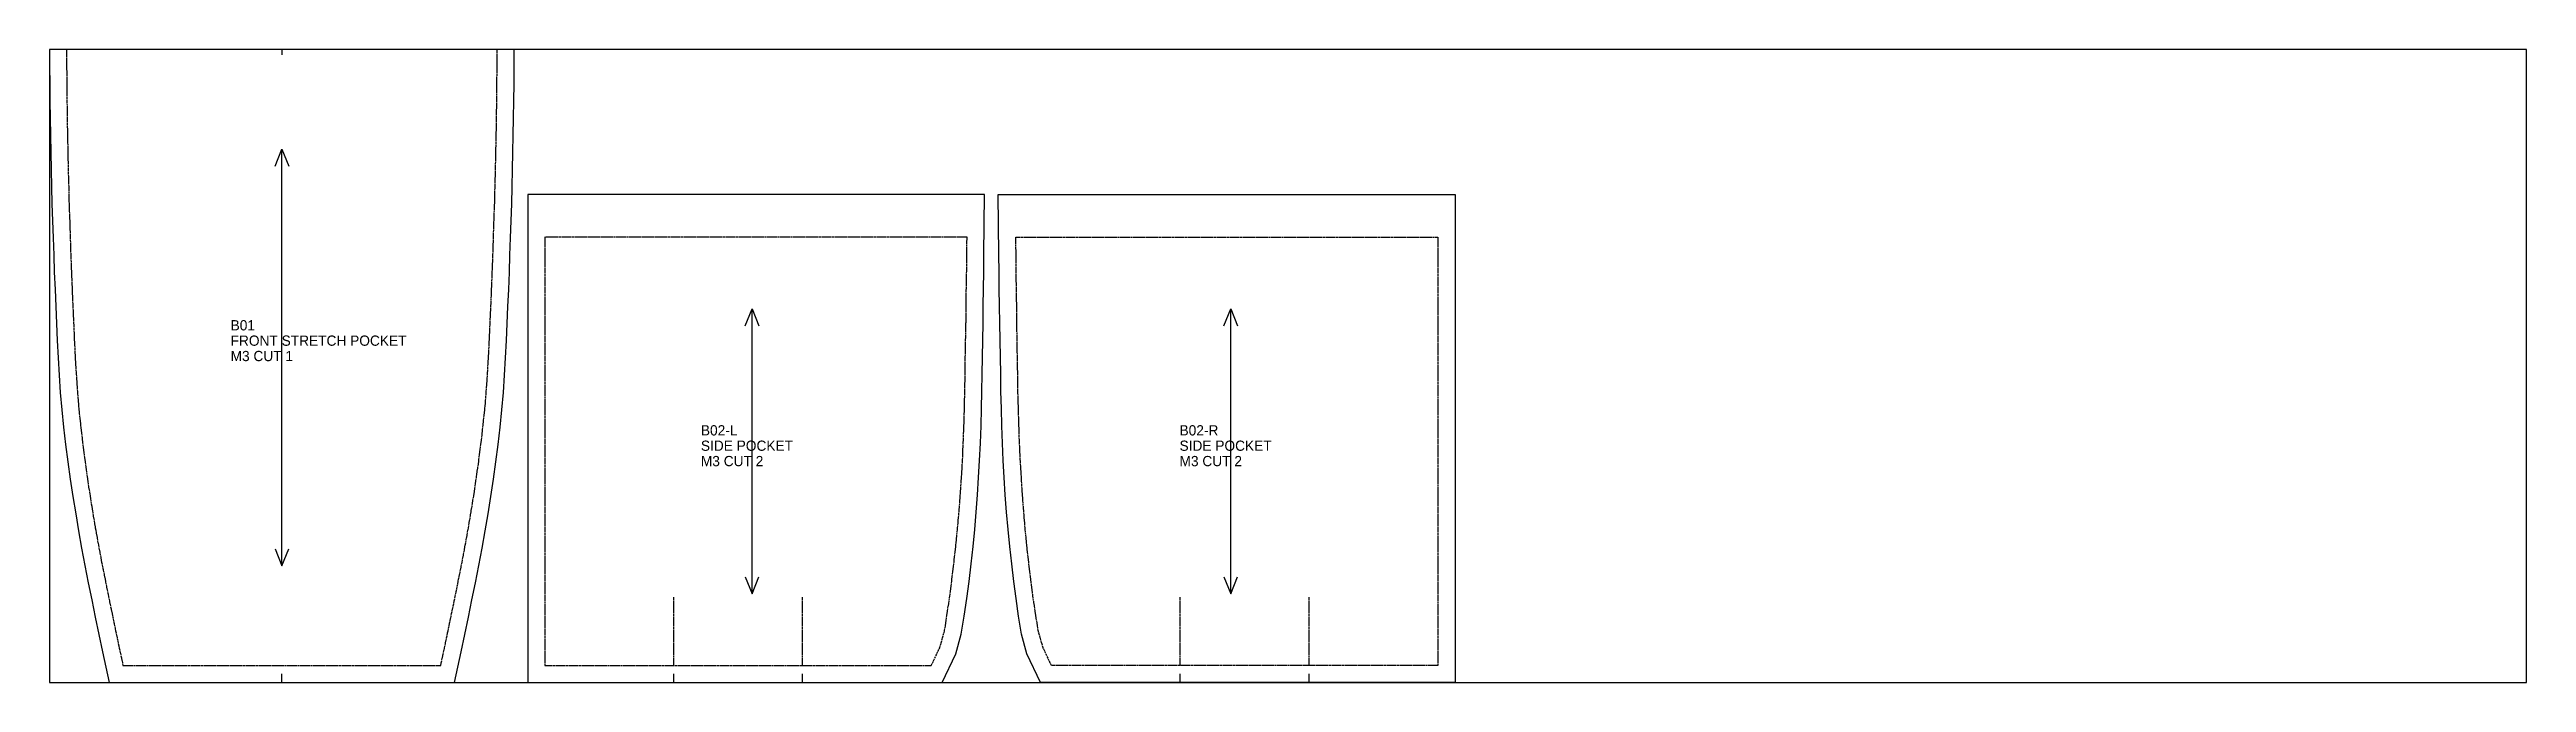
# Model space of a CAD drawing. Header units: millimetres. Extents: x 0 to 1450, y 0 to 371.
import ezdxf

# ---------------------------------------------------------------- set-up
doc = ezdxf.new("R2010")
doc.units = ezdxf.units.MM
doc.linetypes.add('DASHED', pattern=[1.524, 1.27, -0.254])
for name, color, linetype in [('CUT', 7, 'CONTINUOUS'), ('GRAIN', 5, 'CONTINUOUS'), ('MARK', 4, 'DASHED'), ('NOTCH', 3, 'CONTINUOUS'), ('SEW', 1, 'DASHED'), ('TEXT', 2, 'CONTINUOUS')]:
    doc.layers.add(name, color=color, linetype=linetype)

msp = doc.modelspace()

# ---------------------------------------------------------------- linework, layer by layer
at = {"layer": 'CUT'}
for points in [[(34.9, 0), (237.1, 0), (241, 18), (243.1, 28.1), (245.2, 38.2), (247.3, 48.3), (249.3, 58.4), (251.3, 68.5), (253.2, 78.6), (255, 88.7), (256.7, 98.8), (258.4, 108.9), (259.9, 119.1), (261.3, 129.2), (262.6, 139.3), (263.8, 149.4), (264.8, 159.6), (265.7, 169.7), (266.4, 179.9), (267, 190), (267.5, 200.1), (267.9, 210.1), (268.3, 220.1), (268.8, 230.1), (269.2, 240.1), (269.5, 250.1), (269.9, 260.2), (270.2, 270.2), (270.6, 280.2), (270.8, 290.2), (271.1, 300.3), (271.3, 310.3), (271.5, 320.3), (271.7, 330.4), (271.8, 340.4), (271.9, 350.4), (272, 360.5), (272, 370.5), (0, 370.5), (0, 360.5), (0.1, 350.4), (0.2, 340.4), (0.3, 330.4), (0.5, 320.3), (0.7, 310.3), (0.9, 300.3), (1.2, 290.2), (1.4, 280.2), (1.8, 270.2), (2.1, 260.2), (2.5, 250.1), (2.8, 240.1), (3.2, 230.1), (3.7, 220.1), (4.1, 210.1), (4.5, 200.1), (5, 190), (5.6, 179.9), (6.3, 169.7), (7.2, 159.6), (8.2, 149.4), (9.4, 139.3), (10.7, 129.2), (12.1, 119.1), (13.6, 108.9), (15.3, 98.8), (17, 88.7), (18.8, 78.6), (20.7, 68.5), (22.7, 58.4), (24.7, 48.3), (26.8, 38.2), (28.9, 28.1), (31, 18)], [(280, 0), (522.6, 0), (530.5, 16.8), (533.7, 28.2), (535.4, 38.9), (536.9, 49.1), (538.3, 59.2), (539.5, 69.4), (540.6, 79.5), (541.6, 89.6), (542.4, 99.7), (543.2, 109.8), (543.9, 119.9), (544.4, 130), (544.9, 140.1), (545.3, 150.2), (545.6, 160.3), (545.8, 170.4), (546, 180.4), (546.1, 190.4), (546.3, 200.4), (546.5, 210.4), (546.6, 220.4), (546.7, 230.4), (546.9, 240.4), (547, 250.4), (547.4, 285.6), (280, 285.6), (280, 250.6), (280, 240.6), (280, 230.6), (280, 220.6), (280, 210.6), (280, 200.6), (280, 190.6), (280, 180.6), (280, 170.5), (280, 160.5), (280, 150.5), (280, 140.5), (280, 130.5), (280, 120.5), (280, 110.5), (280, 100.5), (280, 90.5), (280, 80.5), (280, 70.5), (280, 60.5), (280, 50.5), (280, 40.4), (280, 30.4), (280, 20.3)], [(822.8, 0), (580.2, 0), (572.2, 16.8), (569, 28.2), (567.3, 38.9), (565.8, 49.1), (564.5, 59.2), (563.3, 69.4), (562.2, 79.5), (561.2, 89.6), (560.3, 99.7), (559.5, 109.8), (558.9, 119.9), (558.3, 130), (557.8, 140.1), (557.5, 150.2), (557.2, 160.3), (556.9, 170.4), (556.8, 180.4), (556.6, 190.4), (556.5, 200.4), (556.3, 210.4), (556.2, 220.4), (556, 230.4), (555.9, 240.4), (555.8, 250.4), (555.4, 285.6), (822.8, 285.6), (822.8, 250.6), (822.8, 240.6), (822.8, 230.6), (822.8, 220.6), (822.8, 210.6), (822.8, 200.6), (822.8, 190.6), (822.8, 180.6), (822.8, 170.5), (822.8, 160.5), (822.8, 150.5), (822.8, 140.5), (822.8, 130.5), (822.8, 120.5), (822.8, 110.5), (822.8, 100.5), (822.8, 90.5), (822.8, 80.5), (822.8, 70.5), (822.8, 60.5), (822.8, 50.5), (822.8, 40.4), (822.8, 30.4), (822.8, 20.3)]]:
    msp.add_lwpolyline(points, close=True, dxfattribs=at)
at = {"layer": 'GRAIN'}
for p, q in [((136, 68.3), (136, 312.2)), ((411.3, 51.8), (411.3, 218.8)), ((691.5, 51.8), (691.5, 218.8))]:
    msp.add_line(p, q, dxfattribs=at)
for points in [[(132, 302.2), (136, 312.2), (140, 302.2)], [(407.3, 208.8), (411.3, 218.8), (415.3, 208.8)], [(687.5, 208.8), (691.5, 218.8), (695.5, 208.8)], [(132, 78.3), (136, 68.3), (140, 78.3)], [(407.3, 61.8), (411.3, 51.8), (415.3, 61.8)], [(687.5, 61.8), (691.5, 51.8), (695.5, 61.8)]]:
    msp.add_lwpolyline(points, dxfattribs=at)
at = {"layer": 'MARK'}
for points in [[(365.4, 10), (365.4, 50)], [(440.8, 10), (440.8, 50)], [(661.9, 10), (661.9, 50)], [(737.3, 10), (737.3, 50)]]:
    msp.add_lwpolyline(points, dxfattribs=at)
at = {"layer": 'NOTCH'}
for p, q in [((136, 370.5), (136, 367.5)), ((136, 0), (136, 5)), ((365.4, 0), (365.4, 5)), ((440.8, 0), (440.8, 5)), ((661.9, 0), (661.9, 5)), ((737.3, 0), (737.3, 5))]:
    msp.add_line(p, q, dxfattribs=at)
at = {"layer": 'SEW'}
for points in [[(43, 10), (229, 10), (231.2, 20.1), (233.3, 30.2), (235.4, 40.3), (237.5, 50.3), (239.5, 60.4), (241.5, 70.4), (243.4, 80.4), (245.2, 90.5), (246.9, 100.5), (248.5, 110.5), (250, 120.5), (251.4, 130.5), (252.7, 140.5), (253.8, 150.5), (254.9, 160.5), (255.7, 170.5), (256.4, 180.5), (257, 190.5), (257.5, 200.5), (257.9, 210.5), (258.4, 220.5), (258.8, 230.5), (259.2, 240.5), (259.6, 250.5), (259.9, 260.5), (260.2, 270.5), (260.6, 280.5), (260.8, 290.5), (261.1, 300.5), (261.3, 310.5), (261.5, 320.5), (261.7, 330.5), (261.8, 340.5), (261.9, 350.5), (262, 360.5), (262, 370.5), (10, 370.5), (10, 360.5), (10.1, 350.5), (10.2, 340.5), (10.3, 330.5), (10.5, 320.5), (10.7, 310.5), (10.9, 300.5), (11.2, 290.5), (11.4, 280.5), (11.8, 270.5), (12.1, 260.5), (12.4, 250.5), (12.8, 240.5), (13.2, 230.5), (13.6, 220.5), (14.1, 210.5), (14.5, 200.5), (15, 190.5), (15.6, 180.5), (16.3, 170.5), (17.1, 160.5), (18.2, 150.5), (19.3, 140.5), (20.6, 130.5), (22, 120.5), (23.5, 110.5), (25.1, 100.5), (26.8, 90.5), (28.6, 80.4), (30.5, 70.4), (32.5, 60.4), (34.5, 50.3), (36.6, 40.3), (38.7, 30.2), (40.8, 20.1)], [(290, 10), (516.2, 10), (521.1, 20.3), (524, 30.4), (525.5, 40.4), (527, 50.5), (528.3, 60.5), (529.5, 70.5), (530.6, 80.5), (531.6, 90.5), (532.5, 100.5), (533.2, 110.5), (533.9, 120.5), (534.5, 130.5), (534.9, 140.5), (535.3, 150.5), (535.6, 160.5), (535.8, 170.5), (536, 180.6), (536.1, 190.6), (536.3, 200.6), (536.5, 210.6), (536.6, 220.6), (536.7, 230.6), (536.9, 240.6), (537, 250.6), (537.1, 260.6), (290, 260.6), (290, 250.6), (290, 240.6), (290, 230.6), (290, 220.6), (290, 210.6), (290, 200.6), (290, 190.6), (290, 180.6), (290, 170.5), (290, 160.5), (290, 150.5), (290, 140.5), (290, 130.5), (290, 120.5), (290, 110.5), (290, 100.5), (290, 90.5), (290, 80.5), (290, 70.5), (290, 60.5), (290, 50.5), (290, 40.4), (290, 30.4), (290, 20.3)], [(812.8, 10), (586.5, 10), (581.6, 20.3), (578.8, 30.4), (577.2, 40.4), (575.7, 50.5), (574.4, 60.5), (573.2, 70.5), (572.1, 80.5), (571.1, 90.5), (570.3, 100.5), (569.5, 110.5), (568.9, 120.5), (568.3, 130.5), (567.8, 140.5), (567.5, 150.5), (567.2, 160.5), (566.9, 170.5), (566.8, 180.6), (566.6, 190.6), (566.4, 200.6), (566.3, 210.6), (566.2, 220.6), (566, 230.6), (565.9, 240.6), (565.8, 250.6), (565.7, 260.6), (812.8, 260.6), (812.8, 250.6), (812.8, 240.6), (812.8, 230.6), (812.8, 220.6), (812.8, 210.6), (812.8, 200.6), (812.8, 190.6), (812.8, 180.6), (812.8, 170.5), (812.8, 160.5), (812.8, 150.5), (812.8, 140.5), (812.8, 130.5), (812.8, 120.5), (812.8, 110.5), (812.8, 100.5), (812.8, 90.5), (812.8, 80.5), (812.8, 70.5), (812.8, 60.5), (812.8, 50.5), (812.8, 40.4), (812.8, 30.4), (812.8, 20.3)]]:
    msp.add_lwpolyline(points, close=True, dxfattribs=at)
at = {"layer": 'TEXT'}
msp.add_lwpolyline([(0, 0), (1450, 0), (1450, 370.5), (0, 370.5)], close=True, dxfattribs=at)

# ---------------------------------------------------------------- texts
for s, p in [('B01', (106, 206.1)), ('FRONT STRETCH POCKET', (106, 197.1)), ('M3 CUT 1', (106, 188.1)), ('B02-L', (381.3, 144.6)), ('B02-R', (661.5, 144.6)), ('SIDE POCKET', (381.3, 135.6)), ('M3 CUT 2', (381.3, 126.6)), ('SIDE POCKET', (661.5, 135.6)), ('M3 CUT 2', (661.5, 126.6))]:
    msp.add_text(s, height=6, dxfattribs=at).set_placement(p)

doc.saveas('drawing.dxf')
